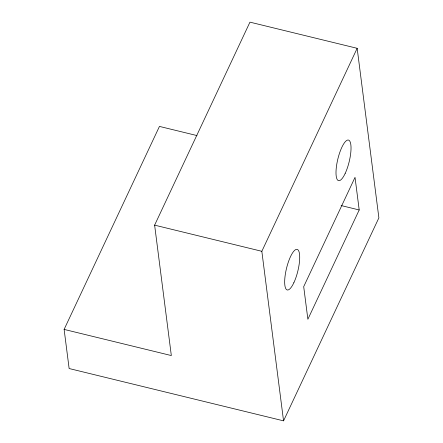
<?xml version="1.0" encoding="UTF-8"?>
<svg xmlns="http://www.w3.org/2000/svg" width="443" height="443" viewBox="0 0 443 443"><rect width="100%" height="100%" fill="white"/><g stroke="black" fill="none" stroke-linecap="round" stroke-linejoin="round"><path stroke-width="0.66" d="M64.119 329.409L171.33 355.563L154.624 225.144L249.952 22.15L357.163 48.309L378.881 217.856L283.553 420.85L69.13 368.532L64.119 329.409L159.447 126.416L196.969 135.569M283.553 420.85L261.835 251.303L357.163 48.309M359.201 209.96L307.874 319.265L303.699 286.66L355.026 177.355L359.201 209.96L341.11 205.546M154.624 225.144L261.835 251.303M345.186 173.407A20.893 5.825 -76.3 0 0 349.034 140.32A20.893 5.825 -76.3 0 0 336.331 167.365A20.893 5.825 -76.3 0 0 345.186 173.407M293.859 282.712A20.893 5.825 -76.3 0 0 297.702 249.625A20.893 5.825 -76.3 0 0 285.004 276.67A20.893 5.825 -76.3 0 0 293.859 282.712"/></g></svg>
